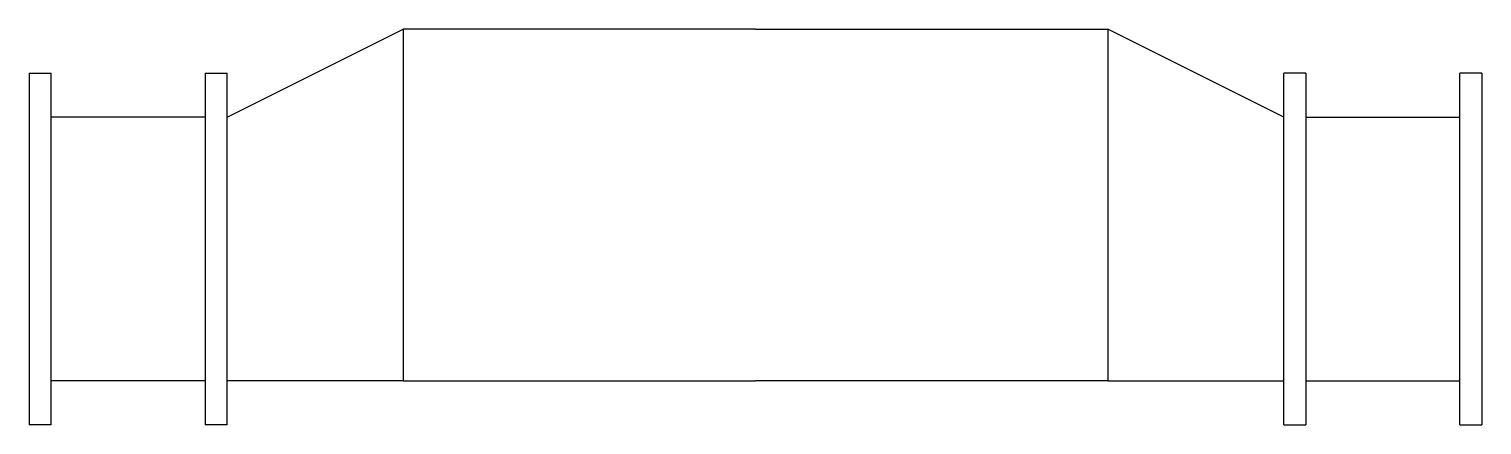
# Model space of a CAD drawing. Extents: x -2.06 to 2.06, y -0.12 to 1.
import ezdxf

# ---------------------------------------------------------------- set-up
doc = ezdxf.new("R2010")
doc.units = 0
doc.layers.add('6', color=6, linetype='CONTINUOUS')

msp = doc.modelspace()

# ---------------------------------------------------------------- linework, layer by layer
at = {"layer": '6', "color": 0}
for p, q in [((-1.5, 0.75), (-1, 1)), ((0, 1), (-1, 1)), ((-1, 1), (-1, 0)), ((0, 1), (1, 1)), ((1, 1), (1, 0)), ((1.5, 0.75), (1, 1)), ((-2.0625, 0.875), (-2, 0.875)), ((-2.0625, 0.875), (-2.0625, -0.125)), ((-2, -0.125), (-2, 0.875)), ((-1.5625, 0.875), (-1.5, 0.875)), ((-1.5625, 0.875), (-1.5625, -0.125)), ((-1.5, -0.125), (-1.5, 0.875)), ((1.5, -0.125), (1.5, 0.875)), ((1.5625, 0.875), (1.5, 0.875)), ((1.5625, 0.875), (1.5625, -0.125)), ((2, -0.125), (2, 0.875)), ((2.0625, 0.875), (2, 0.875)), ((2.0625, 0.875), (2.0625, -0.125)), ((-1.5625, 0.75), (-2, 0.75)), ((1.5625, 0.75), (2, 0.75)), ((-1.5625, 0), (-2, 0)), ((-1, 0), (-1.5, 0)), ((-1, 0), (0, 0)), ((1, 0), (0, 0)), ((1, 0), (1.5, 0)), ((1.5625, 0), (2, 0)), ((-2, -0.125), (-2.0625, -0.125)), ((-1.5, -0.125), (-1.5625, -0.125)), ((1.5, -0.125), (1.5625, -0.125)), ((2, -0.125), (2.0625, -0.125))]:
    msp.add_line(p, q, dxfattribs=at)

doc.saveas('drawing.dxf')
